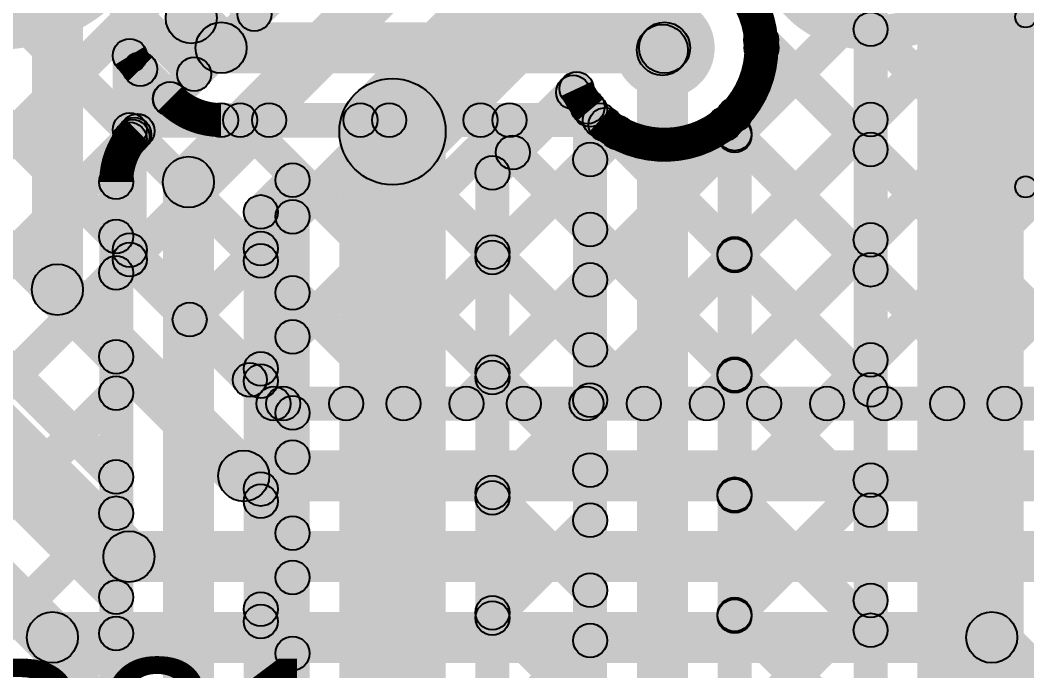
# Model space of a CAD drawing. Header units: millimetres. Extents: x -0.28 to 3.03, y -0.05 to 3.12.
# Drawn here: x 0.4904 to 0.7273, y 1.6301 to 1.7832 of the extents above; entities that cross this region are included whole.
import ezdxf

# ---------------------------------------------------------------- set-up
doc = ezdxf.new("R2010")
doc.units = ezdxf.units.MM
doc.header["$MEASUREMENT"] = 0
for name, color, linetype in [('BottomLayer', 5, 'Continuous'), ('TopLayer', 1, 'Continuous'), ('TopOverlay', 2, 'Continuous'), ('TopPaste', 8, 'Continuous'), ('TopSolder', 216, 'Continuous'), ('ViaHoleLayer', 16, 'Continuous')]:
    doc.layers.add(name, color=color, linetype=linetype)

# ---------------------------------------------------------------- blocks, each defined once
blk = doc.blocks.new('C__0805_109')
at = {"layer": 'TopLayer'}
for points in [[(-0.06, 0.03), (-0.02, 0.03), (-0.02, -0.03), (-0.06, -0.03)], [(0.02, 0.03), (0.06, 0.03), (0.06, -0.03), (0.02, -0.03)]]:
    blk.add_hatch(color=1, dxfattribs=at).paths.add_polyline_path(points)
at = {"layer": 'TopOverlay'}
h = blk.add_hatch(color=2, dxfattribs=at)
edge = h.paths.add_edge_path()
edge.add_arc((-0.064, 0.034), 0.0025, 0, 360)
h = blk.add_hatch(color=2, dxfattribs=at)
edge = h.paths.add_edge_path()
edge.add_arc((-0.064, 0.034), 0.0025, 0, 360)
for points in [[(-0.064, 0.0315), (-0.064, 0.0365), (-0.024, 0.0365), (-0.024, 0.0315)], [(0.024, 0.0315), (0.024, 0.0365), (0.064, 0.0365), (0.064, 0.0315)], [(-0.0665, 0.034), (-0.0615, 0.034), (-0.0615, -0.034), (-0.0665, -0.034)], [(0.0615, 0.034), (0.0665, 0.034), (0.0665, -0.034), (0.0615, -0.034)], [(-0.064, -0.0365), (-0.064, -0.0315), (-0.024, -0.0315), (-0.024, -0.0365)], [(0.024, -0.0365), (0.024, -0.0315), (0.064, -0.0315), (0.064, -0.0365)]]:
    blk.add_hatch(color=2, dxfattribs=at).paths.add_polyline_path(points)
h = blk.add_hatch(color=2, dxfattribs=at)
edge = h.paths.add_edge_path()
edge.add_arc((-0.024, 0.034), 0.0025, 0, 360)
h = blk.add_hatch(color=2, dxfattribs=at)
edge = h.paths.add_edge_path()
edge.add_arc((0.024, 0.034), 0.0025, 0, 360)
h = blk.add_hatch(color=2, dxfattribs=at)
edge = h.paths.add_edge_path()
edge.add_arc((0.064, 0.034), 0.0025, 0, 360)
h = blk.add_hatch(color=2, dxfattribs=at)
edge = h.paths.add_edge_path()
edge.add_arc((0.064, 0.034), 0.0025, 0, 360)
h = blk.add_hatch(color=2, dxfattribs=at)
edge = h.paths.add_edge_path()
edge.add_arc((-0.064, -0.034), 0.0025, 0, 360)
h = blk.add_hatch(color=2, dxfattribs=at)
edge = h.paths.add_edge_path()
edge.add_arc((-0.064, -0.034), 0.0025, 0, 360)
h = blk.add_hatch(color=2, dxfattribs=at)
edge = h.paths.add_edge_path()
edge.add_arc((-0.024, -0.034), 0.0025, 0, 360)
h = blk.add_hatch(color=2, dxfattribs=at)
edge = h.paths.add_edge_path()
edge.add_arc((0.024, -0.034), 0.0025, 0, 360)
h = blk.add_hatch(color=2, dxfattribs=at)
edge = h.paths.add_edge_path()
edge.add_arc((0.064, -0.034), 0.0025, 0, 360)
h = blk.add_hatch(color=2, dxfattribs=at)
edge = h.paths.add_edge_path()
edge.add_arc((0.064, -0.034), 0.0025, 0, 360)
at = {"layer": 'TopPaste'}
for points in [[(-0.06, 0.03), (-0.02, 0.03), (-0.02, -0.03), (-0.06, -0.03)], [(0.02, 0.03), (0.06, 0.03), (0.06, -0.03), (0.02, -0.03)]]:
    blk.add_hatch(color=8, dxfattribs=at).paths.add_polyline_path(points)
at = {"layer": 'TopSolder'}
for points in [[(-0.06276, 0.03276), (-0.01724, 0.03276), (-0.01724, -0.03276), (-0.06276, -0.03276)], [(0.01724, 0.03276), (0.06276, 0.03276), (0.06276, -0.03276), (0.01724, -0.03276)]]:
    blk.add_hatch(color=216, dxfattribs=at).paths.add_polyline_path(points)
at = {"layer": 'TopOverlay'}
for centre in [(-0.064, 0.034), (-0.064, 0.034), (-0.024, 0.034), (0.024, 0.034), (0.064, 0.034), (0.064, 0.034), (-0.064, -0.034), (-0.064, -0.034), (-0.024, -0.034), (0.024, -0.034), (0.064, -0.034), (0.064, -0.034)]:
    blk.add_circle(centre, 0.0025, dxfattribs=at)

msp = doc.modelspace()

# ---------------------------------------------------------------- hatches: boundary and pattern name
at = {"layer": 'BottomLayer'}
for points in [[(0.58684, 1.74816), (0.56916, 1.76584), (1.06216, 2.25884), (1.07984, 2.24116)], [(0.05317, 2.12991), (0.05883, 2.13557), (0.51583, 1.67857), (0.51017, 1.67291)], [(0.05666, 2.09814), (0.06232, 2.1038), (0.51583, 1.65029), (0.51017, 1.64463)], [(0.04717, 2.07934), (0.05283, 2.085), (0.51583, 1.622), (0.51017, 1.61634)], [(0.1327, 2.07867), (0.13835, 2.08433), (0.51583, 1.70685), (0.51017, 1.7012)], [(0.16098, 2.07867), (0.16664, 2.08433), (0.51583, 1.73514), (0.51017, 1.72948)], [(0.18927, 2.07867), (0.19492, 2.08433), (0.52006, 1.75919), (0.51441, 1.75353)], [(0.21755, 2.07867), (0.22321, 2.08433), (0.53418, 1.77335), (0.52853, 1.7677)], [(0.24584, 2.07867), (0.25149, 2.08433), (0.54832, 1.7875), (0.54267, 1.78184)], [(0.53424, 1.74089), (0.52576, 1.74937), (0.84576, 2.06937), (0.85424, 2.06089)], [(0.35933, 1.64928), (0.35367, 1.65494), (0.70895, 2.01022), (0.7146, 2.00456)], [(0.7265, 0.962), (0.7015, 0.962), (0.7015, 1.84775), (0.7265, 1.84775)], [(0.6945, 0.97173), (0.6865, 0.97173), (0.6865, 1.83627), (0.6945, 1.83627)], [(0.35933, 1.621), (0.35367, 1.62666), (0.55831, 1.8313), (0.56397, 1.82564)], [(0.52083, 1.75434), (0.51517, 1.76), (0.57179, 1.81661), (0.57744, 1.81096)], [(0.66008, 1.80585), (0.66574, 1.8115), (0.69333, 1.78391), (0.68767, 1.77826)], [(0.66133, 1.75329), (0.65567, 1.75895), (0.68767, 1.79095), (0.69333, 1.78529)], [(0.66191, 1.77574), (0.66756, 1.78139), (0.69333, 1.75563), (0.68767, 1.74997)], [(0.64574, 1.77198), (0.63726, 1.78046), (0.63776, 1.78096), (0.64624, 1.77248)], [(0.6475, 1.5635), (0.6355, 1.5635), (0.6355, 1.77622), (0.6475, 1.77622)], [(0.60433, 1.74444), (0.59867, 1.75009), (0.61849, 1.76992), (0.62415, 1.76426)], [(0.61765, 1.76342), (0.62331, 1.76908), (0.62675, 1.76564), (0.62109, 1.75999)], [(0.66133, 1.72501), (0.65567, 1.73067), (0.68767, 1.76267), (0.69333, 1.75701)], [(0.6285, 1.57875), (0.6205, 1.57875), (0.6205, 1.76209), (0.6285, 1.76209)], [(0.6625, 1.57763), (0.6545, 1.57763), (0.6545, 1.76097), (0.6625, 1.76097)], [(0.36433, 1.59772), (0.35867, 1.60337), (0.51398, 1.75868), (0.51963, 1.75302)], [(0.65567, 1.75369), (0.66133, 1.75934), (0.69333, 1.72734), (0.68767, 1.72169)], [(0.5905, 1.359), (0.5655, 1.359), (0.5655, 1.757), (0.5905, 1.757)], [(0.60433, 1.72458), (0.59867, 1.73024), (0.62167, 1.75324), (0.62733, 1.74758)], [(0.60351, 1.74928), (0.60917, 1.75494), (0.62733, 1.73678), (0.62167, 1.73112)], [(0.54983, 1.73526), (0.54417, 1.74092), (0.55167, 1.74842), (0.55733, 1.74276)], [(0.6055, 1.359), (0.5975, 1.359), (0.5975, 1.74727), (0.6055, 1.74727)], [(0.517, 1.335), (0.509, 1.335), (0.509, 1.74513), (0.517, 1.74513)], [(0.536, 1.335), (0.524, 1.335), (0.524, 1.74513), (0.536, 1.74513)], [(0.5585, 1.359), (0.5505, 1.359), (0.5505, 1.74559), (0.5585, 1.74559)], [(0.54983, 1.72665), (0.54417, 1.7323), (0.55167, 1.7398), (0.55733, 1.73415)], [(0.551, 1.34204), (0.543, 1.34204), (0.543, 1.73809), (0.551, 1.73809)], [(0.66133, 1.69673), (0.65567, 1.70238), (0.68767, 1.73438), (0.69333, 1.72873)], [(0.59867, 1.72583), (0.60433, 1.73149), (0.62733, 1.70849), (0.62167, 1.70283)], [(0.54417, 1.72377), (0.54983, 1.72942), (0.55733, 1.72192), (0.55167, 1.71627)], [(0.65567, 1.7254), (0.66133, 1.73106), (0.69333, 1.69906), (0.68767, 1.6934)], [(0.36433, 1.56943), (0.35867, 1.57509), (0.51017, 1.72659), (0.51583, 1.72093)], [(0.60433, 1.69629), (0.59867, 1.70195), (0.62167, 1.72495), (0.62733, 1.71929)], [(0.54983, 1.69836), (0.54417, 1.70402), (0.55167, 1.71152), (0.55733, 1.70586)], [(0.66133, 1.66844), (0.65567, 1.6741), (0.68767, 1.7061), (0.69333, 1.70044)], [(0.59867, 1.69755), (0.60433, 1.70321), (0.62733, 1.68021), (0.62167, 1.67455)], [(0.54417, 1.69548), (0.54983, 1.70114), (0.55733, 1.69364), (0.55167, 1.68798)], [(0.65567, 1.69712), (0.66133, 1.70278), (0.69333, 1.67078), (0.68767, 1.66512)], [(0.36433, 1.54115), (0.35867, 1.5468), (0.51017, 1.6983), (0.51583, 1.69265)], [(0.60433, 1.66801), (0.59867, 1.67367), (0.62167, 1.69667), (0.62733, 1.69101)], [(0.54983, 1.67008), (0.54417, 1.67574), (0.55167, 1.68324), (0.55733, 1.67758)], [(0.66133, 1.64016), (0.65567, 1.64581), (0.68767, 1.67781), (0.69333, 1.67216)], [(0.59867, 1.66927), (0.60433, 1.67492), (0.62733, 1.65192), (0.62167, 1.64627)], [(0.54417, 1.6672), (0.54983, 1.67285), (0.55733, 1.66535), (0.55167, 1.6597)], [(0.65567, 1.66883), (0.66133, 1.67449), (0.69333, 1.64249), (0.68767, 1.63683)], [(0.36433, 1.51286), (0.35867, 1.51852), (0.51017, 1.67002), (0.51583, 1.66436)], [(0.60433, 1.63973), (0.59867, 1.64538), (0.62167, 1.66838), (0.62733, 1.66273)], [(0.54983, 1.64179), (0.54417, 1.64745), (0.55167, 1.65495), (0.55733, 1.64929)], [(0.66133, 1.61187), (0.65567, 1.61753), (0.68767, 1.64953), (0.69333, 1.64387)], [(0.59867, 1.64098), (0.60433, 1.64664), (0.62733, 1.62364), (0.62167, 1.61798)], [(0.65567, 1.64055), (0.66133, 1.64621), (0.69333, 1.61421), (0.68767, 1.60855)], [(0.54417, 1.63891), (0.54983, 1.64457), (0.55733, 1.63707), (0.55167, 1.63141)], [(0.05283, 1.17308), (0.04717, 1.17874), (0.51017, 1.64174), (0.51583, 1.63608)], [(0.60433, 1.61144), (0.59867, 1.6171), (0.62167, 1.6401), (0.62733, 1.63444)]]:
    msp.add_hatch(color=5, dxfattribs=at).paths.add_polyline_path(points)
h = msp.add_hatch(color=5, dxfattribs=at)
edge = h.paths.add_edge_path()
edge.add_arc((0.5455, 1.78467), 0.004, 0, 360)
h = msp.add_hatch(color=5, dxfattribs=at)
edge = h.paths.add_edge_path()
edge.add_arc((0.642, 1.77672), 0.01181, 0, 360)
h = msp.add_hatch(color=5, dxfattribs=at)
edge = h.paths.add_edge_path()
edge.add_arc((0.6905, 1.78108), 0.004, 0, 360)
h = msp.add_hatch(color=5, dxfattribs=at)
edge = h.paths.add_edge_path()
edge.add_arc((0.6415, 1.77622), 0.006, 0, 360)
h = msp.add_hatch(color=5, dxfattribs=at)
edge = h.paths.add_edge_path()
edge.add_arc((0.6415, 1.77622), 0.006, 0, 360)
h = msp.add_hatch(color=5, dxfattribs=at)
edge = h.paths.add_edge_path()
edge.add_arc((0.642, 1.77672), 0.006, 0, 360)
h = msp.add_hatch(color=5, dxfattribs=at)
edge = h.paths.add_edge_path()
edge.add_arc((0.66474, 1.77856), 0.004, 0, 360)
h = msp.add_hatch(color=5, dxfattribs=at)
edge = h.paths.add_edge_path()
edge.add_arc((0.66481, 1.77672), 0.004, 0, 360)
h = msp.add_hatch(color=5, dxfattribs=at)
edge = h.paths.add_edge_path()
edge.add_arc((0.66481, 1.77672), 0.004, 0, 360)
h = msp.add_hatch(color=5, dxfattribs=at)
edge = h.paths.add_edge_path()
edge.add_arc((0.53135, 1.77053), 0.004, 0, 360)
h = msp.add_hatch(color=5, dxfattribs=at)
edge = h.paths.add_edge_path()
edge.add_arc((0.578, 1.757), 0.0125, 0, 360)
h = msp.add_hatch(color=5, dxfattribs=at)
edge = h.paths.add_edge_path()
edge.add_arc((0.578, 1.757), 0.0125, 0, 360)
h = msp.add_hatch(color=5, dxfattribs=at)
edge = h.paths.add_edge_path()
edge.add_arc((0.62048, 1.76625), 0.004, 0, 360)
h = msp.add_hatch(color=5, dxfattribs=at)
edge = h.paths.add_edge_path()
edge.add_arc((0.62132, 1.76709), 0.004, 0, 360)
h = msp.add_hatch(color=5, dxfattribs=at)
edge = h.paths.add_edge_path()
edge.add_arc((0.62132, 1.76709), 0.004, 0, 360)
h = msp.add_hatch(color=5, dxfattribs=at)
edge = h.paths.add_edge_path()
edge.add_arc((0.62392, 1.76282), 0.004, 0, 360)
h = msp.add_hatch(color=5, dxfattribs=at)
edge = h.paths.add_edge_path()
edge.add_arc((0.6245, 1.76209), 0.004, 0, 360)
h = msp.add_hatch(color=5, dxfattribs=at)
edge = h.paths.add_edge_path()
edge.add_arc((0.6245, 1.76209), 0.004, 0, 360)
h = msp.add_hatch(color=5, dxfattribs=at)
edge = h.paths.add_edge_path()
edge.add_arc((0.6585, 1.76097), 0.004, 0, 360)
h = msp.add_hatch(color=5, dxfattribs=at)
edge = h.paths.add_edge_path()
edge.add_arc((0.6585, 1.76097), 0.004, 0, 360)
h = msp.add_hatch(color=5, dxfattribs=at)
edge = h.paths.add_edge_path()
edge.add_arc((0.6905, 1.75984), 0.004, 0, 360)
h = msp.add_hatch(color=5, dxfattribs=at)
edge = h.paths.add_edge_path()
edge.add_arc((0.51724, 1.75636), 0.004, 0, 360)
h = msp.add_hatch(color=5, dxfattribs=at)
edge = h.paths.add_edge_path()
edge.add_arc((0.51798, 1.75715), 0.004, 0, 360)
h = msp.add_hatch(color=5, dxfattribs=at)
edge = h.paths.add_edge_path()
edge.add_arc((0.518, 1.75717), 0.004, 0, 360)
h = msp.add_hatch(color=5, dxfattribs=at)
edge = h.paths.add_edge_path()
edge.add_arc((0.518, 1.75717), 0.004, 0, 360)
h = msp.add_hatch(color=5, dxfattribs=at)
edge = h.paths.add_edge_path()
edge.add_arc((0.6585, 1.75652), 0.004, 0, 360)
h = msp.add_hatch(color=5, dxfattribs=at)
edge = h.paths.add_edge_path()
edge.add_arc((0.6585, 1.75612), 0.004, 0, 360)
h = msp.add_hatch(color=5, dxfattribs=at)
edge = h.paths.add_edge_path()
edge.add_arc((0.51681, 1.75585), 0.004, 0, 360)
h = msp.add_hatch(color=5, dxfattribs=at)
edge = h.paths.add_edge_path()
edge.add_arc((0.60634, 1.75211), 0.004, 0, 360)
h = msp.add_hatch(color=5, dxfattribs=at)
edge = h.paths.add_edge_path()
edge.add_arc((0.6905, 1.7528), 0.004, 0, 360)
h = msp.add_hatch(color=5, dxfattribs=at)
edge = h.paths.add_edge_path()
edge.add_arc((0.6245, 1.75041), 0.004, 0, 360)
h = msp.add_hatch(color=5, dxfattribs=at)
edge = h.paths.add_edge_path()
edge.add_arc((0.53, 1.74513), 0.006, 0, 360)
h = msp.add_hatch(color=5, dxfattribs=at)
edge = h.paths.add_edge_path()
edge.add_arc((0.53, 1.74513), 0.006, 0, 360)
h = msp.add_hatch(color=5, dxfattribs=at)
edge = h.paths.add_edge_path()
edge.add_arc((0.6015, 1.74727), 0.004, 0, 360)
h = msp.add_hatch(color=5, dxfattribs=at)
edge = h.paths.add_edge_path()
edge.add_arc((0.6015, 1.74727), 0.004, 0, 360)
h = msp.add_hatch(color=5, dxfattribs=at)
edge = h.paths.add_edge_path()
edge.add_arc((0.513, 1.74513), 0.004, 0, 360)
h = msp.add_hatch(color=5, dxfattribs=at)
edge = h.paths.add_edge_path()
edge.add_arc((0.513, 1.74513), 0.004, 0, 360)
h = msp.add_hatch(color=5, dxfattribs=at)
edge = h.paths.add_edge_path()
edge.add_arc((0.513, 1.74513), 0.004, 0, 360)
h = msp.add_hatch(color=5, dxfattribs=at)
edge = h.paths.add_edge_path()
edge.add_arc((0.5545, 1.74559), 0.004, 0, 360)
h = msp.add_hatch(color=5, dxfattribs=at)
edge = h.paths.add_edge_path()
edge.add_arc((0.5545, 1.74559), 0.004, 0, 360)
h = msp.add_hatch(color=5, dxfattribs=at)
edge = h.paths.add_edge_path()
edge.add_arc((0.547, 1.73809), 0.004, 0, 360)
h = msp.add_hatch(color=5, dxfattribs=at)
edge = h.paths.add_edge_path()
edge.add_arc((0.547, 1.73809), 0.004, 0, 360)
h = msp.add_hatch(color=5, dxfattribs=at)
edge = h.paths.add_edge_path()
edge.add_arc((0.5545, 1.73698), 0.004, 0, 360)
h = msp.add_hatch(color=5, dxfattribs=at)
edge = h.paths.add_edge_path()
edge.add_arc((0.513, 1.73231), 0.004, 0, 360)
h = msp.add_hatch(color=5, dxfattribs=at)
edge = h.paths.add_edge_path()
edge.add_arc((0.6245, 1.73395), 0.004, 0, 360)
h = msp.add_hatch(color=5, dxfattribs=at)
edge = h.paths.add_edge_path()
edge.add_arc((0.6905, 1.73155), 0.004, 0, 360)
h = msp.add_hatch(color=5, dxfattribs=at)
edge = h.paths.add_edge_path()
edge.add_arc((0.547, 1.72948), 0.004, 0, 360)
h = msp.add_hatch(color=5, dxfattribs=at)
edge = h.paths.add_edge_path()
edge.add_arc((0.6015, 1.72866), 0.004, 0, 360)
h = msp.add_hatch(color=5, dxfattribs=at)
edge = h.paths.add_edge_path()
edge.add_arc((0.6585, 1.72823), 0.004, 0, 360)
h = msp.add_hatch(color=5, dxfattribs=at)
edge = h.paths.add_edge_path()
edge.add_arc((0.6585, 1.72784), 0.004, 0, 360)
h = msp.add_hatch(color=5, dxfattribs=at)
edge = h.paths.add_edge_path()
edge.add_arc((0.547, 1.72659), 0.004, 0, 360)
h = msp.add_hatch(color=5, dxfattribs=at)
edge = h.paths.add_edge_path()
edge.add_arc((0.6015, 1.72741), 0.004, 0, 360)
h = msp.add_hatch(color=5, dxfattribs=at)
edge = h.paths.add_edge_path()
edge.add_arc((0.513, 1.72376), 0.004, 0, 360)
h = msp.add_hatch(color=5, dxfattribs=at)
edge = h.paths.add_edge_path()
edge.add_arc((0.6905, 1.72452), 0.004, 0, 360)
h = msp.add_hatch(color=5, dxfattribs=at)
edge = h.paths.add_edge_path()
edge.add_arc((0.6245, 1.72212), 0.004, 0, 360)
h = msp.add_hatch(color=5, dxfattribs=at)
edge = h.paths.add_edge_path()
edge.add_arc((0.5545, 1.71909), 0.004, 0, 360)
h = msp.add_hatch(color=5, dxfattribs=at)
edge = h.paths.add_edge_path()
edge.add_arc((0.5545, 1.70869), 0.004, 0, 360)
h = msp.add_hatch(color=5, dxfattribs=at)
edge = h.paths.add_edge_path()
edge.add_arc((0.513, 1.70403), 0.004, 0, 360)
h = msp.add_hatch(color=5, dxfattribs=at)
edge = h.paths.add_edge_path()
edge.add_arc((0.6245, 1.70566), 0.004, 0, 360)
h = msp.add_hatch(color=5, dxfattribs=at)
edge = h.paths.add_edge_path()
edge.add_arc((0.6905, 1.70327), 0.004, 0, 360)
h = msp.add_hatch(color=5, dxfattribs=at)
edge = h.paths.add_edge_path()
edge.add_arc((0.547, 1.70119), 0.004, 0, 360)
h = msp.add_hatch(color=5, dxfattribs=at)
edge = h.paths.add_edge_path()
edge.add_arc((0.6015, 1.70038), 0.004, 0, 360)
h = msp.add_hatch(color=5, dxfattribs=at)
edge = h.paths.add_edge_path()
edge.add_arc((0.6015, 1.69912), 0.004, 0, 360)
h = msp.add_hatch(color=5, dxfattribs=at)
edge = h.paths.add_edge_path()
edge.add_arc((0.6585, 1.69995), 0.004, 0, 360)
h = msp.add_hatch(color=5, dxfattribs=at)
edge = h.paths.add_edge_path()
edge.add_arc((0.6585, 1.69955), 0.004, 0, 360)
h = msp.add_hatch(color=5, dxfattribs=at)
edge = h.paths.add_edge_path()
edge.add_arc((0.547, 1.69831), 0.004, 0, 360)
h = msp.add_hatch(color=5, dxfattribs=at)
edge = h.paths.add_edge_path()
edge.add_arc((0.513, 1.69548), 0.004, 0, 360)
h = msp.add_hatch(color=5, dxfattribs=at)
edge = h.paths.add_edge_path()
edge.add_arc((0.6905, 1.69623), 0.004, 0, 360)
h = msp.add_hatch(color=5, dxfattribs=at)
edge = h.paths.add_edge_path()
edge.add_arc((0.6245, 1.69384), 0.004, 0, 360)
h = msp.add_hatch(color=5, dxfattribs=at)
edge = h.paths.add_edge_path()
edge.add_arc((0.5545, 1.69081), 0.004, 0, 360)
h = msp.add_hatch(color=5, dxfattribs=at)
edge = h.paths.add_edge_path()
edge.add_arc((0.5545, 1.68041), 0.004, 0, 360)
h = msp.add_hatch(color=5, dxfattribs=at)
edge = h.paths.add_edge_path()
edge.add_arc((0.513, 1.67574), 0.004, 0, 360)
h = msp.add_hatch(color=5, dxfattribs=at)
edge = h.paths.add_edge_path()
edge.add_arc((0.6245, 1.67738), 0.004, 0, 360)
h = msp.add_hatch(color=5, dxfattribs=at)
edge = h.paths.add_edge_path()
edge.add_arc((0.6905, 1.67499), 0.004, 0, 360)
h = msp.add_hatch(color=5, dxfattribs=at)
edge = h.paths.add_edge_path()
edge.add_arc((0.547, 1.67291), 0.004, 0, 360)
h = msp.add_hatch(color=5, dxfattribs=at)
edge = h.paths.add_edge_path()
edge.add_arc((0.6015, 1.67209), 0.004, 0, 360)
h = msp.add_hatch(color=5, dxfattribs=at)
edge = h.paths.add_edge_path()
edge.add_arc((0.6015, 1.67084), 0.004, 0, 360)
h = msp.add_hatch(color=5, dxfattribs=at)
edge = h.paths.add_edge_path()
edge.add_arc((0.6585, 1.67166), 0.004, 0, 360)
h = msp.add_hatch(color=5, dxfattribs=at)
edge = h.paths.add_edge_path()
edge.add_arc((0.6585, 1.67127), 0.004, 0, 360)
h = msp.add_hatch(color=5, dxfattribs=at)
edge = h.paths.add_edge_path()
edge.add_arc((0.547, 1.67003), 0.004, 0, 360)
h = msp.add_hatch(color=5, dxfattribs=at)
edge = h.paths.add_edge_path()
edge.add_arc((0.513, 1.66719), 0.004, 0, 360)
h = msp.add_hatch(color=5, dxfattribs=at)
edge = h.paths.add_edge_path()
edge.add_arc((0.6905, 1.66795), 0.004, 0, 360)
h = msp.add_hatch(color=5, dxfattribs=at)
edge = h.paths.add_edge_path()
edge.add_arc((0.6245, 1.66555), 0.004, 0, 360)
h = msp.add_hatch(color=5, dxfattribs=at)
edge = h.paths.add_edge_path()
edge.add_arc((0.5545, 1.66253), 0.004, 0, 360)
h = msp.add_hatch(color=5, dxfattribs=at)
edge = h.paths.add_edge_path()
edge.add_arc((0.5545, 1.65212), 0.004, 0, 360)
h = msp.add_hatch(color=5, dxfattribs=at)
edge = h.paths.add_edge_path()
edge.add_arc((0.513, 1.64746), 0.004, 0, 360)
h = msp.add_hatch(color=5, dxfattribs=at)
edge = h.paths.add_edge_path()
edge.add_arc((0.6245, 1.64909), 0.004, 0, 360)
h = msp.add_hatch(color=5, dxfattribs=at)
edge = h.paths.add_edge_path()
edge.add_arc((0.547, 1.64462), 0.004, 0, 360)
h = msp.add_hatch(color=5, dxfattribs=at)
edge = h.paths.add_edge_path()
edge.add_arc((0.6905, 1.6467), 0.004, 0, 360)
h = msp.add_hatch(color=5, dxfattribs=at)
edge = h.paths.add_edge_path()
edge.add_arc((0.6015, 1.64381), 0.004, 0, 360)
h = msp.add_hatch(color=5, dxfattribs=at)
edge = h.paths.add_edge_path()
edge.add_arc((0.6015, 1.64255), 0.004, 0, 360)
h = msp.add_hatch(color=5, dxfattribs=at)
edge = h.paths.add_edge_path()
edge.add_arc((0.6585, 1.64338), 0.004, 0, 360)
h = msp.add_hatch(color=5, dxfattribs=at)
edge = h.paths.add_edge_path()
edge.add_arc((0.6585, 1.64299), 0.004, 0, 360)
h = msp.add_hatch(color=5, dxfattribs=at)
edge = h.paths.add_edge_path()
edge.add_arc((0.547, 1.64174), 0.004, 0, 360)
h = msp.add_hatch(color=5, dxfattribs=at)
edge = h.paths.add_edge_path()
edge.add_arc((0.513, 1.63891), 0.004, 0, 360)
h = msp.add_hatch(color=5, dxfattribs=at)
edge = h.paths.add_edge_path()
edge.add_arc((0.6905, 1.63966), 0.004, 0, 360)
h = msp.add_hatch(color=5, dxfattribs=at)
edge = h.paths.add_edge_path()
edge.add_arc((0.6245, 1.63727), 0.004, 0, 360)
h = msp.add_hatch(color=5, dxfattribs=at)
edge = h.paths.add_edge_path()
edge.add_arc((0.5545, 1.63424), 0.004, 0, 360)
at = {"layer": 'TopLayer'}
for points in [[(0.50517, 1.71984), (0.49317, 1.71984), (0.49317, 2.08267), (0.50517, 2.08267)], [(0.34276, 1.82176), (0.35124, 1.83024), (0.52024, 1.66124), (0.51176, 1.65276)], [(0.71134, 1.69017), (0.70569, 1.69583), (0.83367, 1.82381), (0.83933, 1.81816)], [(0.31676, 1.81076), (0.32524, 1.81924), (0.50224, 1.64224), (0.49376, 1.63376)], [(0.65076, 1.81517), (0.65641, 1.82083), (0.93883, 1.53841), (0.93317, 1.53276)], [(0.67904, 1.81517), (0.6847, 1.82083), (0.83933, 1.6662), (0.83367, 1.66054)], [(0.59821, 1.69017), (0.59255, 1.69583), (0.71555, 1.81883), (0.72121, 1.81317)], [(0.62649, 1.69017), (0.62083, 1.69583), (0.74383, 1.81883), (0.74949, 1.81317)], [(0.65477, 1.69017), (0.64912, 1.69583), (0.77212, 1.81883), (0.77777, 1.81317)], [(0.68306, 1.69017), (0.6774, 1.69583), (0.8004, 1.81883), (0.80606, 1.81317)], [(0.52642, 1.77951), (0.5349, 1.78799), (0.54193, 1.78096), (0.53345, 1.77248)], [(0.53769, 1.77072), (0.53769, 1.78272), (0.642, 1.78272), (0.642, 1.77072)], [(0.66191, 1.77574), (0.66756, 1.78139), (0.75313, 1.69583), (0.74747, 1.69017)], [(0.52017, 1.72688), (0.51217, 1.72688), (0.51217, 1.77487), (0.52017, 1.77487)], [(0.51583, 1.76888), (0.52149, 1.77454), (0.52848, 1.76755), (0.52282, 1.76189)], [(0.51899, 1.75238), (0.51334, 1.75804), (0.52283, 1.76753), (0.52849, 1.76188)], [(0.51899, 1.7241), (0.51334, 1.72975), (0.54613, 1.76255), (0.55179, 1.75689)], [(0.53311, 1.70993), (0.52745, 1.71559), (0.57442, 1.76255), (0.58007, 1.75689)], [(0.53769, 1.75572), (0.53769, 1.76372), (0.62679, 1.76372), (0.62679, 1.75572)], [(0.53933, 1.75689), (0.54499, 1.76255), (0.61171, 1.69583), (0.60605, 1.69017)], [(0.54725, 1.69579), (0.5416, 1.70144), (0.6027, 1.76255), (0.60836, 1.75689)], [(0.56762, 1.75689), (0.57327, 1.76255), (0.63999, 1.69583), (0.63433, 1.69017)], [(0.5959, 1.75689), (0.60156, 1.76255), (0.66828, 1.69583), (0.66262, 1.69017)], [(0.51334, 1.7546), (0.51899, 1.76026), (0.58342, 1.69583), (0.57777, 1.69017)], [(0.62527, 1.75581), (0.63092, 1.76146), (0.69656, 1.69583), (0.6909, 1.69017)], [(0.65334, 1.75602), (0.659, 1.76167), (0.72484, 1.69583), (0.71919, 1.69017)], [(0.56992, 1.69017), (0.56426, 1.69583), (0.62806, 1.75963), (0.63372, 1.75397)], [(0.51334, 1.72632), (0.51899, 1.73197), (0.55514, 1.69583), (0.54948, 1.69017)], [(0.51334, 1.72405), (0.51899, 1.72971), (0.55287, 1.69583), (0.54721, 1.69017)], [(0.49492, 1.71559), (0.50341, 1.72408), (0.54724, 1.68024), (0.53876, 1.67176)], [(0.55004, 1.689), (0.55004, 1.697), (0.76, 1.697), (0.76, 1.689)], [(0.543, 1.67), (0.543, 1.682), (0.76, 1.682), (0.76, 1.67)], [(0.516, 1.651), (0.516, 1.663), (0.747, 1.663), (0.747, 1.651)], [(0.498, 1.632), (0.498, 1.644), (0.719, 1.644), (0.719, 1.632)], [(0.71476, 1.63376), (0.72324, 1.64224), (0.78724, 1.57824), (0.77876, 1.56976)]]:
    msp.add_hatch(color=1, dxfattribs=at).paths.add_polyline_path(points)
h = msp.add_hatch(color=1, dxfattribs=at)
edge = h.paths.add_edge_path()
edge.add_arc((0.53066, 1.78375), 0.006, 0, 360)
h = msp.add_hatch(color=1, dxfattribs=at)
edge = h.paths.add_edge_path()
edge.add_arc((0.53066, 1.78375), 0.006, 0, 360)
h = msp.add_hatch(color=1, dxfattribs=at)
edge = h.paths.add_edge_path()
edge.add_arc((0.642, 1.77672), 0.01181, 0, 360)
h = msp.add_hatch(color=1, dxfattribs=at)
edge = h.paths.add_edge_path()
edge.add_arc((0.53769, 1.77672), 0.006, 0, 360)
h = msp.add_hatch(color=1, dxfattribs=at)
edge = h.paths.add_edge_path()
edge.add_arc((0.53769, 1.77672), 0.006, 0, 360)
h = msp.add_hatch(color=1, dxfattribs=at)
edge = h.paths.add_edge_path()
edge.add_arc((0.642, 1.77672), 0.006, 0, 360)
h = msp.add_hatch(color=1, dxfattribs=at)
edge = h.paths.add_edge_path()
edge.add_arc((0.66474, 1.77856), 0.004, 0, 360)
h = msp.add_hatch(color=1, dxfattribs=at)
edge = h.paths.add_edge_path()
edge.add_arc((0.51617, 1.77487), 0.004, 0, 360)
h = msp.add_hatch(color=1, dxfattribs=at)
edge = h.paths.add_edge_path()
edge.add_arc((0.51617, 1.77487), 0.004, 0, 360)
h = msp.add_hatch(color=1, dxfattribs=at)
edge = h.paths.add_edge_path()
edge.add_arc((0.51617, 1.77487), 0.004, 0, 360)
h = msp.add_hatch(color=1, dxfattribs=at)
edge = h.paths.add_edge_path()
edge.add_arc((0.66481, 1.77672), 0.004, 0, 360)
h = msp.add_hatch(color=1, dxfattribs=at)
edge = h.paths.add_edge_path()
edge.add_arc((0.66481, 1.77672), 0.004, 0, 360)
h = msp.add_hatch(color=1, dxfattribs=at)
edge = h.paths.add_edge_path()
edge.add_arc((0.51864, 1.77173), 0.004, 0, 360)
h = msp.add_hatch(color=1, dxfattribs=at)
edge = h.paths.add_edge_path()
edge.add_arc((0.51866, 1.77171), 0.004, 0, 360)
h = msp.add_hatch(color=1, dxfattribs=at)
edge = h.paths.add_edge_path()
edge.add_arc((0.51866, 1.77171), 0.004, 0, 360)
h = msp.add_hatch(color=1, dxfattribs=at)
edge = h.paths.add_edge_path()
edge.add_arc((0.52565, 1.76472), 0.004, 0, 360)
h = msp.add_hatch(color=1, dxfattribs=at)
edge = h.paths.add_edge_path()
edge.add_arc((0.52565, 1.76472), 0.004, 0, 360)
h = msp.add_hatch(color=1, dxfattribs=at)
edge = h.paths.add_edge_path()
edge.add_arc((0.52566, 1.76471), 0.004, 0, 360)
h = msp.add_hatch(color=1, dxfattribs=at)
edge = h.paths.add_edge_path()
edge.add_arc((0.52567, 1.7647), 0.004, 0, 360)
h = msp.add_hatch(color=1, dxfattribs=at)
edge = h.paths.add_edge_path()
edge.add_arc((0.53769, 1.75972), 0.004, 0, 360)
h = msp.add_hatch(color=1, dxfattribs=at)
edge = h.paths.add_edge_path()
edge.add_arc((0.53769, 1.75972), 0.004, 0, 360)
h = msp.add_hatch(color=1, dxfattribs=at)
edge = h.paths.add_edge_path()
edge.add_arc((0.53769, 1.75972), 0.004, 0, 360)
h = msp.add_hatch(color=1, dxfattribs=at)
edge = h.paths.add_edge_path()
edge.add_arc((0.54216, 1.75972), 0.004, 0, 360)
h = msp.add_hatch(color=1, dxfattribs=at)
edge = h.paths.add_edge_path()
edge.add_arc((0.54896, 1.75972), 0.004, 0, 360)
h = msp.add_hatch(color=1, dxfattribs=at)
edge = h.paths.add_edge_path()
edge.add_arc((0.57044, 1.75972), 0.004, 0, 360)
h = msp.add_hatch(color=1, dxfattribs=at)
edge = h.paths.add_edge_path()
edge.add_arc((0.57724, 1.75972), 0.004, 0, 360)
h = msp.add_hatch(color=1, dxfattribs=at)
edge = h.paths.add_edge_path()
edge.add_arc((0.59873, 1.75972), 0.004, 0, 360)
h = msp.add_hatch(color=1, dxfattribs=at)
edge = h.paths.add_edge_path()
edge.add_arc((0.60553, 1.75972), 0.004, 0, 360)
h = msp.add_hatch(color=1, dxfattribs=at)
edge = h.paths.add_edge_path()
edge.add_arc((0.62679, 1.75972), 0.004, 0, 360)
h = msp.add_hatch(color=1, dxfattribs=at)
edge = h.paths.add_edge_path()
edge.add_arc((0.62679, 1.75972), 0.004, 0, 360)
h = msp.add_hatch(color=1, dxfattribs=at)
edge = h.paths.add_edge_path()
edge.add_arc((0.6281, 1.75864), 0.004, 0, 360)
h = msp.add_hatch(color=1, dxfattribs=at)
edge = h.paths.add_edge_path()
edge.add_arc((0.65617, 1.75884), 0.004, 0, 360)
h = msp.add_hatch(color=1, dxfattribs=at)
edge = h.paths.add_edge_path()
edge.add_arc((0.51617, 1.75743), 0.004, 0, 360)
h = msp.add_hatch(color=1, dxfattribs=at)
edge = h.paths.add_edge_path()
edge.add_arc((0.63089, 1.7568), 0.004, 0, 360)
h = msp.add_hatch(color=1, dxfattribs=at)
edge = h.paths.add_edge_path()
edge.add_arc((0.51617, 1.75521), 0.004, 0, 360)
h = msp.add_hatch(color=1, dxfattribs=at)
edge = h.paths.add_edge_path()
edge.add_arc((0.51617, 1.72914), 0.004, 0, 360)
h = msp.add_hatch(color=1, dxfattribs=at)
edge = h.paths.add_edge_path()
edge.add_arc((0.51617, 1.72693), 0.004, 0, 360)
h = msp.add_hatch(color=1, dxfattribs=at)
edge = h.paths.add_edge_path()
edge.add_arc((0.51617, 1.72688), 0.004, 0, 360)
h = msp.add_hatch(color=1, dxfattribs=at)
edge = h.paths.add_edge_path()
edge.add_arc((0.51617, 1.72688), 0.004, 0, 360)
h = msp.add_hatch(color=1, dxfattribs=at)
edge = h.paths.add_edge_path()
edge.add_arc((0.49917, 1.71984), 0.006, 0, 360)
h = msp.add_hatch(color=1, dxfattribs=at)
edge = h.paths.add_edge_path()
edge.add_arc((0.49917, 1.71984), 0.006, 0, 360)
h = msp.add_hatch(color=1, dxfattribs=at)
edge = h.paths.add_edge_path()
edge.add_arc((0.53028, 1.71276), 0.004, 0, 360)
h = msp.add_hatch(color=1, dxfattribs=at)
edge = h.paths.add_edge_path()
edge.add_arc((0.54443, 1.69862), 0.004, 0, 360)
h = msp.add_hatch(color=1, dxfattribs=at)
edge = h.paths.add_edge_path()
edge.add_arc((0.55004, 1.693), 0.004, 0, 360)
h = msp.add_hatch(color=1, dxfattribs=at)
edge = h.paths.add_edge_path()
edge.add_arc((0.55004, 1.693), 0.004, 0, 360)
h = msp.add_hatch(color=1, dxfattribs=at)
edge = h.paths.add_edge_path()
edge.add_arc((0.55231, 1.693), 0.004, 0, 360)
h = msp.add_hatch(color=1, dxfattribs=at)
edge = h.paths.add_edge_path()
edge.add_arc((0.56709, 1.693), 0.004, 0, 360)
h = msp.add_hatch(color=1, dxfattribs=at)
edge = h.paths.add_edge_path()
edge.add_arc((0.58059, 1.693), 0.004, 0, 360)
h = msp.add_hatch(color=1, dxfattribs=at)
edge = h.paths.add_edge_path()
edge.add_arc((0.59538, 1.693), 0.004, 0, 360)
h = msp.add_hatch(color=1, dxfattribs=at)
edge = h.paths.add_edge_path()
edge.add_arc((0.60888, 1.693), 0.004, 0, 360)
h = msp.add_hatch(color=1, dxfattribs=at)
edge = h.paths.add_edge_path()
edge.add_arc((0.62366, 1.693), 0.004, 0, 360)
h = msp.add_hatch(color=1, dxfattribs=at)
edge = h.paths.add_edge_path()
edge.add_arc((0.63716, 1.693), 0.004, 0, 360)
h = msp.add_hatch(color=1, dxfattribs=at)
edge = h.paths.add_edge_path()
edge.add_arc((0.65195, 1.693), 0.004, 0, 360)
h = msp.add_hatch(color=1, dxfattribs=at)
edge = h.paths.add_edge_path()
edge.add_arc((0.66545, 1.693), 0.004, 0, 360)
h = msp.add_hatch(color=1, dxfattribs=at)
edge = h.paths.add_edge_path()
edge.add_arc((0.68023, 1.693), 0.004, 0, 360)
h = msp.add_hatch(color=1, dxfattribs=at)
edge = h.paths.add_edge_path()
edge.add_arc((0.69373, 1.693), 0.004, 0, 360)
h = msp.add_hatch(color=1, dxfattribs=at)
edge = h.paths.add_edge_path()
edge.add_arc((0.70851, 1.693), 0.004, 0, 360)
h = msp.add_hatch(color=1, dxfattribs=at)
edge = h.paths.add_edge_path()
edge.add_arc((0.72202, 1.693), 0.004, 0, 360)
h = msp.add_hatch(color=1, dxfattribs=at)
edge = h.paths.add_edge_path()
edge.add_arc((0.543, 1.676), 0.006, 0, 360)
h = msp.add_hatch(color=1, dxfattribs=at)
edge = h.paths.add_edge_path()
edge.add_arc((0.543, 1.676), 0.006, 0, 360)
h = msp.add_hatch(color=1, dxfattribs=at)
edge = h.paths.add_edge_path()
edge.add_arc((0.516, 1.657), 0.006, 0, 360)
h = msp.add_hatch(color=1, dxfattribs=at)
edge = h.paths.add_edge_path()
edge.add_arc((0.516, 1.657), 0.006, 0, 360)
h = msp.add_hatch(color=1, dxfattribs=at)
edge = h.paths.add_edge_path()
edge.add_arc((0.498, 1.638), 0.006, 0, 360)
h = msp.add_hatch(color=1, dxfattribs=at)
edge = h.paths.add_edge_path()
edge.add_arc((0.498, 1.638), 0.006, 0, 360)
h = msp.add_hatch(color=1, dxfattribs=at)
edge = h.paths.add_edge_path()
edge.add_arc((0.719, 1.638), 0.006, 0, 360)
h = msp.add_hatch(color=1, dxfattribs=at)
edge = h.paths.add_edge_path()
edge.add_arc((0.719, 1.638), 0.006, 0, 360)
at = {"layer": 'ViaHoleLayer'}
h = msp.add_hatch(color=16, dxfattribs=at)
edge = h.paths.add_edge_path()
edge.add_arc((0.642, 1.77672), 0.00591, 0, 360)

# ---------------------------------------------------------------- linework, layer by layer
at = {"layer": 'BottomLayer', "const_width": 0.008}
for points in [[(0.65163, 1.7974, -0.291589), (0.66481, 1.77672)], [(0.66481, 1.77672, -0.192884), (0.6585, 1.76097)], [(0.6245, 1.76209, -0.065209), (0.62132, 1.76709)], [(0.513, 1.74513, -0.199327), (0.518, 1.75717)], [(0.513, 1.74513, -0.198912), (0.51798, 1.75715)]]:
    msp.add_lwpolyline(points, format="xyb", dxfattribs=at)
at = {"layer": 'BottomLayer'}
for centre, radius in [((0.5455, 1.78467), 0.004), ((0.6905, 1.78108), 0.004), ((0.6415, 1.77622), 0.006), ((0.6415, 1.77622), 0.006), ((0.642, 1.77672), 0.006), ((0.66474, 1.77856), 0.004), ((0.66481, 1.77672), 0.004), ((0.66481, 1.77672), 0.004), ((0.53135, 1.77053), 0.004), ((0.578, 1.757), 0.0125), ((0.578, 1.757), 0.0125), ((0.62048, 1.76625), 0.004), ((0.62132, 1.76709), 0.004), ((0.62132, 1.76709), 0.004), ((0.62392, 1.76282), 0.004), ((0.6245, 1.76209), 0.004), ((0.6245, 1.76209), 0.004), ((0.6585, 1.76097), 0.004), ((0.6585, 1.76097), 0.004), ((0.6905, 1.75984), 0.004), ((0.51724, 1.75636), 0.004), ((0.51798, 1.75715), 0.004), ((0.518, 1.75717), 0.004), ((0.518, 1.75717), 0.004), ((0.6585, 1.75652), 0.004), ((0.6585, 1.75612), 0.004), ((0.51681, 1.75585), 0.004), ((0.60634, 1.75211), 0.004), ((0.6905, 1.7528), 0.004), ((0.6245, 1.75041), 0.004), ((0.53, 1.74513), 0.006), ((0.53, 1.74513), 0.006), ((0.6015, 1.74727), 0.004), ((0.6015, 1.74727), 0.004), ((0.513, 1.74513), 0.004), ((0.513, 1.74513), 0.004), ((0.513, 1.74513), 0.004), ((0.5545, 1.74559), 0.004), ((0.5545, 1.74559), 0.004), ((0.547, 1.73809), 0.004), ((0.547, 1.73809), 0.004), ((0.5545, 1.73698), 0.004), ((0.513, 1.73231), 0.004), ((0.6245, 1.73395), 0.004), ((0.6905, 1.73155), 0.004), ((0.547, 1.72948), 0.004), ((0.6015, 1.72866), 0.004), ((0.6585, 1.72823), 0.004), ((0.6585, 1.72784), 0.004), ((0.547, 1.72659), 0.004), ((0.6015, 1.72741), 0.004), ((0.513, 1.72376), 0.004), ((0.6905, 1.72452), 0.004), ((0.6245, 1.72212), 0.004), ((0.5545, 1.71909), 0.004), ((0.5545, 1.70869), 0.004), ((0.513, 1.70403), 0.004), ((0.6245, 1.70566), 0.004), ((0.6905, 1.70327), 0.004), ((0.547, 1.70119), 0.004), ((0.6015, 1.70038), 0.004), ((0.6015, 1.69912), 0.004), ((0.6585, 1.69995), 0.004), ((0.6585, 1.69955), 0.004), ((0.547, 1.69831), 0.004), ((0.513, 1.69548), 0.004), ((0.6905, 1.69623), 0.004), ((0.6245, 1.69384), 0.004), ((0.5545, 1.69081), 0.004), ((0.5545, 1.68041), 0.004), ((0.513, 1.67574), 0.004), ((0.6245, 1.67738), 0.004), ((0.6905, 1.67499), 0.004), ((0.547, 1.67291), 0.004), ((0.6015, 1.67209), 0.004), ((0.6015, 1.67084), 0.004), ((0.6585, 1.67166), 0.004), ((0.6585, 1.67127), 0.004), ((0.547, 1.67003), 0.004), ((0.513, 1.66719), 0.004), ((0.6905, 1.66795), 0.004), ((0.6245, 1.66555), 0.004), ((0.5545, 1.66253), 0.004), ((0.5545, 1.65212), 0.004), ((0.513, 1.64746), 0.004), ((0.6245, 1.64909), 0.004), ((0.547, 1.64462), 0.004), ((0.6905, 1.6467), 0.004), ((0.6015, 1.64381), 0.004), ((0.6015, 1.64255), 0.004), ((0.6585, 1.64338), 0.004), ((0.6585, 1.64299), 0.004), ((0.547, 1.64174), 0.004), ((0.513, 1.63891), 0.004), ((0.6905, 1.63966), 0.004), ((0.6245, 1.63727), 0.004), ((0.5545, 1.63424), 0.004)]:
    msp.add_circle(centre, radius, dxfattribs=at)
at = {"layer": 'TopLayer', "const_width": 0.008}
for points in [[(0.62679, 1.79372, -0.648286), (0.66481, 1.77672)], [(0.51864, 1.77173, -0.059007), (0.51617, 1.77487)], [(0.51866, 1.77171, -0.059407), (0.51617, 1.77487)], [(0.66481, 1.77672, -0.648286), (0.62679, 1.75972)], [(0.53769, 1.75972, -0.199327), (0.52565, 1.76472)], [(0.53769, 1.75972, -0.198912), (0.52567, 1.7647)]]:
    msp.add_lwpolyline(points, format="xyb", dxfattribs=at)
at = {"layer": 'TopLayer'}
for centre, radius in [((0.53066, 1.78375), 0.006), ((0.53066, 1.78375), 0.006), ((0.53769, 1.77672), 0.006), ((0.53769, 1.77672), 0.006), ((0.642, 1.77672), 0.006), ((0.66474, 1.77856), 0.004), ((0.51617, 1.77487), 0.004), ((0.51617, 1.77487), 0.004), ((0.51617, 1.77487), 0.004), ((0.66481, 1.77672), 0.004), ((0.66481, 1.77672), 0.004), ((0.51864, 1.77173), 0.004), ((0.51866, 1.77171), 0.004), ((0.51866, 1.77171), 0.004), ((0.52565, 1.76472), 0.004), ((0.52565, 1.76472), 0.004), ((0.52566, 1.76471), 0.004), ((0.52567, 1.7647), 0.004), ((0.53769, 1.75972), 0.004), ((0.53769, 1.75972), 0.004), ((0.53769, 1.75972), 0.004), ((0.54216, 1.75972), 0.004), ((0.54896, 1.75972), 0.004), ((0.57044, 1.75972), 0.004), ((0.57724, 1.75972), 0.004), ((0.59873, 1.75972), 0.004), ((0.60553, 1.75972), 0.004), ((0.62679, 1.75972), 0.004), ((0.62679, 1.75972), 0.004), ((0.6281, 1.75864), 0.004), ((0.65617, 1.75884), 0.004), ((0.51617, 1.75743), 0.004), ((0.63089, 1.7568), 0.004), ((0.51617, 1.75521), 0.004), ((0.51617, 1.72914), 0.004), ((0.51617, 1.72693), 0.004), ((0.51617, 1.72688), 0.004), ((0.51617, 1.72688), 0.004), ((0.49917, 1.71984), 0.006), ((0.49917, 1.71984), 0.006), ((0.53028, 1.71276), 0.004), ((0.54443, 1.69862), 0.004), ((0.55004, 1.693), 0.004), ((0.55004, 1.693), 0.004), ((0.55231, 1.693), 0.004), ((0.56709, 1.693), 0.004), ((0.58059, 1.693), 0.004), ((0.59538, 1.693), 0.004), ((0.60888, 1.693), 0.004), ((0.62366, 1.693), 0.004), ((0.63716, 1.693), 0.004), ((0.65195, 1.693), 0.004), ((0.66545, 1.693), 0.004), ((0.68023, 1.693), 0.004), ((0.69373, 1.693), 0.004), ((0.70851, 1.693), 0.004), ((0.72202, 1.693), 0.004), ((0.543, 1.676), 0.006), ((0.543, 1.676), 0.006), ((0.516, 1.657), 0.006), ((0.516, 1.657), 0.006), ((0.498, 1.638), 0.006), ((0.498, 1.638), 0.006), ((0.719, 1.638), 0.006), ((0.719, 1.638), 0.006)]:
    msp.add_circle(centre, radius, dxfattribs=at)

# ---------------------------------------------------------------- block references
at = {"rotation": 90}
msp.add_blockref('C__0805_109', (0.761, 1.808), dxfattribs=at)

# ---------------------------------------------------------------- texts
at = {"layer": 'TopOverlay'}
msp.add_text('CHG_OUT1', height=0.075, rotation=360, dxfattribs=at).set_placement((0.299, 1.77725))
msp.add_text('R21', height=0.04, dxfattribs=at).set_placement((0.469, 1.593))

doc.saveas('drawing.dxf')
